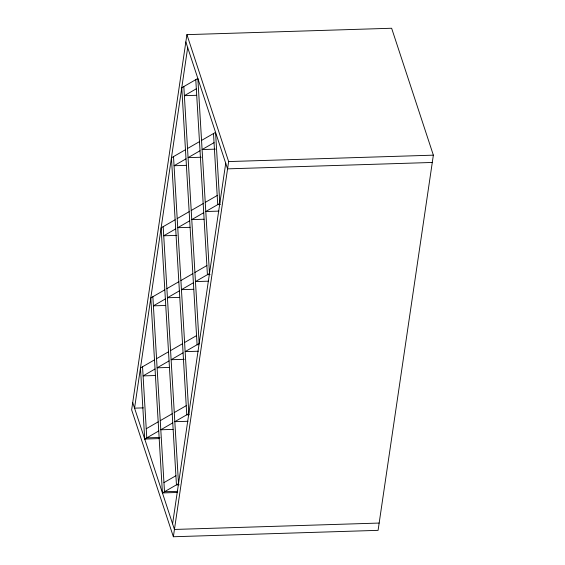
<?xml version="1.0" encoding="UTF-8"?>
<svg xmlns="http://www.w3.org/2000/svg" width="565" height="565" viewBox="0 0 565 565"><rect width="100%" height="100%" fill="white"/><g stroke="black" fill="none" stroke-linecap="round" stroke-linejoin="round"><path stroke-width="0.85" d="M186.916 34.649L131.638 409.837L173.363 536.75L378.084 530.351L433.362 155.163L391.637 28.25L186.916 34.649L228.641 161.569L173.363 536.75M187.686 47.559L134.555 408.149L143.341 407.874M172.593 523.847L225.725 163.25M196.33 88.783L184.374 95.676L196.641 95.294M185.461 149.711L171.442 157.797L186.768 414.795L189.416 414.71M187.524 148.517L199.48 141.624M201.543 140.431L215.562 132.344L219.799 203.435L205.787 211.522L218.923 211.112M186.005 158.836L174.048 165.736L186.316 165.347M200.024 150.749L188.067 157.642L201.211 157.232M214.043 142.663L202.086 149.555L215.23 149.146M175.136 219.764L161.117 227.857L176.45 484.848L179.091 484.763M177.205 218.577L189.155 211.677M191.224 210.484L203.174 203.591M205.236 202.397L217.193 195.504M175.68 228.889L163.73 235.789L176.873 235.379M189.699 220.802L177.749 227.702L190.01 227.321M203.718 212.715L191.768 219.615L204.029 219.227M164.818 289.824L150.799 297.91L162.43 492.934L177.41 492.468M166.88 288.63L178.837 281.73M180.899 280.544L192.856 273.644M194.918 272.457L206.868 265.557M165.361 298.949L153.405 305.842L165.672 305.46M179.38 290.862L167.424 297.755L179.691 297.374M193.399 282.768L181.443 289.668L193.71 289.287M154.492 359.877L140.473 367.963L144.718 439.061L159.697 438.588M156.562 358.683L168.511 351.79M170.574 350.597L182.53 343.704M184.593 342.51L196.549 335.61M155.036 369.002L143.086 375.902L155.347 375.513M169.055 360.915L157.105 367.815L169.366 367.427M183.074 352.828L171.124 359.721L184.261 359.312M146.236 428.743L158.193 421.843M160.255 420.65L172.205 413.757M174.274 412.563L186.224 405.67M144.718 439.061L158.737 430.968M172.756 422.881L160.799 429.781L173.067 429.393M163.949 482.623L175.906 475.723M162.43 492.934L178.512 483.661L163.186 226.664M228.641 161.569L433.362 155.163M432.289 162.459L227.568 168.857L185.843 41.944M220.378 204.544L217.737 204.629L213.499 133.538M210.06 274.597L207.419 274.682L195.78 79.658M208.605 281.172L195.462 281.582L209.481 273.488L197.849 78.464L181.768 87.745L197.093 344.735L198.859 344.685M198.28 351.225L185.136 351.635L199.155 343.548L183.83 86.551M187.961 421.278L174.818 421.688L188.837 413.601L173.504 156.611M160.001 437.451L146.78 437.868L142.542 366.777M177.714 491.331L164.493 491.748L152.861 296.717M379.157 523.056L174.437 529.454L132.711 402.541"/></g></svg>
